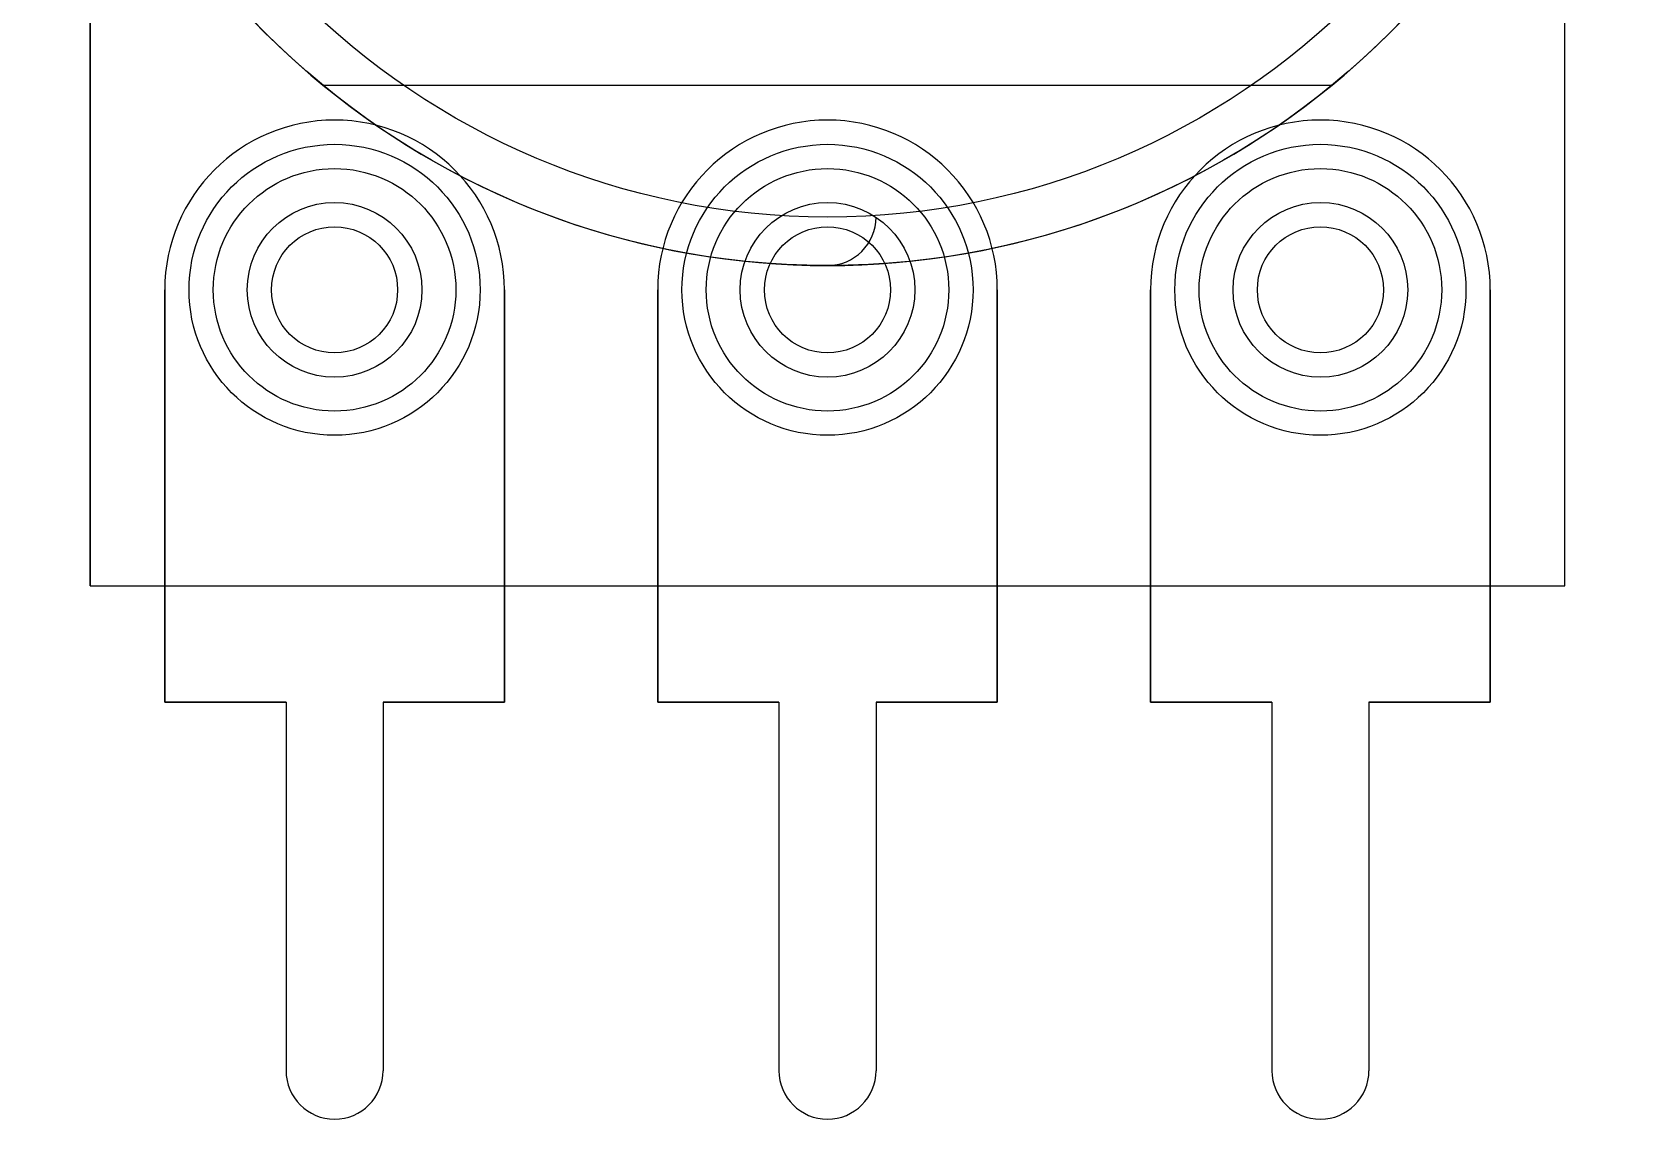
# Model space of a CAD drawing. Header units: millimetres. Extents: x -107 to 32, y -62 to 1.
# Drawn here: x -16.56 to -0.16, y -27.64 to -16.43 of the extents above; entities that cross this region are included whole.
import ezdxf

# ---------------------------------------------------------------- set-up
doc = ezdxf.new("R2010")
doc.units = ezdxf.units.MM
doc.layers.add('Part__Feature010', color=7, linetype='CONTINUOUS')

msp = doc.modelspace()

# ---------------------------------------------------------------- linework, layer by layer
at = {"layer": 'Part__Feature010'}
for p, q in [((-15.96, -22.14, -6), (-15.96, -14.4466, -6)), ((-15.96, -22.14, -6), (-15.96, -14.4466, -6)), ((-15.96, -14.4466, -4.75), (-15.96, -22.14, -4.75)), ((-15.96, -14.4466, -4.75), (-15.96, -22.14, -4.75)), ((-0.76, -22.14, -6), (-0.76, -14.4466, -6)), ((-0.76, -22.14, -6), (-0.76, -14.4466, -6)), ((-0.76, -22.14, -4.75), (-0.76, -14.4466, -4.75)), ((-0.76, -22.14, -4.75), (-0.76, -14.4466, -4.75)), ((-13.56, -16.9803, -6), (-3.16, -16.9803, -6)), ((-13.56, -16.9803, -8), (-13.56, -16.9803, -6)), ((-13.56, -16.9803, -8), (-3.16, -16.9803, -8)), ((-13.56, -16.9803, -8), (-3.16, -16.9803, -8)), ((-13.56, -16.9803, -8), (-13.56, -16.9803, -6)), ((-13.56, -16.9803, -6), (-3.16, -16.9803, -6)), ((-3.16, -16.9803, -6), (-3.16, -16.9803, -8)), ((-3.16, -16.9803, -6), (-3.16, -16.9803, -8)), ((-13.44, -18.44, -6.5), (-13.44, -18.44, -4.5)), ((-13.44, -18.44, -6.5), (-13.44, -18.44, -4.5)), ((-8.36, -18.44, -6.5), (-8.36, -18.44, -4.5)), ((-8.36, -18.44, -6.5), (-8.36, -18.44, -4.5)), ((-3.28, -18.44, -6.5), (-3.28, -18.44, -4.5)), ((-3.28, -18.44, -6.5), (-3.28, -18.44, -4.5)), ((-8.36, -18.84, -8), (-8.36, -18.84, -11.5)), ((-8.36, -18.84, -8), (-8.36, -18.84, -11.5)), ((-15.19, -23.34, -6.5), (-15.19, -19.09, -6.5)), ((-15.19, -19.09, -6), (-15.19, -22.14, -6)), ((-15.19, -19.09, -6), (-15.19, -19.09, -6.5)), ((-15.19, -23.34, -6.5), (-15.19, -19.09, -6.5)), ((-15.19, -19.09, -6), (-15.19, -19.09, -6.5)), ((-15.19, -19.09, -6), (-15.19, -22.14, -6)), ((-11.69, -19.09, -6.5), (-11.69, -23.34, -6.5)), ((-11.69, -19.09, -6.5), (-11.69, -23.34, -6.5)), ((-11.69, -19.09, -6), (-11.69, -19.09, -6.5)), ((-11.69, -22.14, -6), (-11.69, -19.09, -6)), ((-11.69, -19.09, -6), (-11.69, -19.09, -6.5)), ((-11.69, -22.14, -6), (-11.69, -19.09, -6)), ((-10.11, -23.34, -6.5), (-10.11, -19.09, -6.5)), ((-10.11, -19.09, -6), (-10.11, -19.09, -6.5)), ((-10.11, -19.09, -6), (-10.11, -22.14, -6)), ((-10.11, -19.09, -6), (-10.11, -19.09, -6.5)), ((-10.11, -23.34, -6.5), (-10.11, -19.09, -6.5)), ((-10.11, -19.09, -6), (-10.11, -22.14, -6)), ((-6.61, -19.09, -6.5), (-6.61, -23.34, -6.5)), ((-6.61, -19.09, -6.5), (-6.61, -23.34, -6.5)), ((-6.61, -19.09, -6), (-6.61, -19.09, -6.5)), ((-6.61, -22.14, -6), (-6.61, -19.09, -6)), ((-6.61, -19.09, -6), (-6.61, -19.09, -6.5)), ((-6.61, -22.14, -6), (-6.61, -19.09, -6)), ((-5.03, -23.34, -6.5), (-5.03, -19.09, -6.5)), ((-5.03, -19.09, -6), (-5.03, -22.14, -6)), ((-5.03, -19.09, -6), (-5.03, -19.09, -6.5)), ((-5.03, -23.34, -6.5), (-5.03, -19.09, -6.5)), ((-5.03, -19.09, -6), (-5.03, -19.09, -6.5)), ((-5.03, -19.09, -6), (-5.03, -22.14, -6)), ((-1.53, -19.09, -6.5), (-1.53, -23.34, -6.5)), ((-1.53, -19.09, -6.5), (-1.53, -23.34, -6.5)), ((-1.53, -19.09, -6), (-1.53, -19.09, -6.5)), ((-1.53, -22.14, -6), (-1.53, -19.09, -6)), ((-1.53, -19.09, -6), (-1.53, -19.09, -6.5)), ((-1.53, -22.14, -6), (-1.53, -19.09, -6)), ((-13.44, -20.59, -4.5), (-13.44, -20.59, -4.75)), ((-13.44, -20.59, -4.5), (-13.44, -20.59, -4.75)), ((-8.36, -20.59, -4.5), (-8.36, -20.59, -4.75)), ((-8.36, -20.59, -4.5), (-8.36, -20.59, -4.75)), ((-3.28, -20.59, -4.5), (-3.28, -20.59, -4.75)), ((-3.28, -20.59, -4.5), (-3.28, -20.59, -4.75)), ((-15.96, -22.14, -6), (-15.19, -22.14, -6)), ((-15.96, -22.14, -6), (-15.96, -22.14, -4.75)), ((-15.96, -22.14, -6), (-15.19, -22.14, -6)), ((-15.96, -22.14, -4.75), (-0.76, -22.14, -4.75)), ((-15.96, -22.14, -6), (-15.96, -22.14, -4.75)), ((-15.96, -22.14, -4.75), (-0.76, -22.14, -4.75)), ((-15.19, -22.14, -6), (-11.69, -22.14, -6)), ((-15.19, -22.14, -6), (-15.19, -23.34, -6)), ((-15.19, -22.14, -6), (-15.19, -23.34, -6)), ((-15.19, -22.14, -6), (-11.69, -22.14, -6)), ((-11.69, -23.34, -6), (-11.69, -22.14, -6)), ((-11.69, -23.34, -6), (-11.69, -22.14, -6)), ((-11.69, -22.14, -6), (-10.11, -22.14, -6)), ((-11.69, -22.14, -6), (-10.11, -22.14, -6)), ((-10.11, -22.14, -6), (-6.61, -22.14, -6)), ((-10.11, -22.14, -6), (-10.11, -23.34, -6)), ((-10.11, -22.14, -6), (-10.11, -23.34, -6)), ((-10.11, -22.14, -6), (-6.61, -22.14, -6)), ((-6.61, -23.34, -6), (-6.61, -22.14, -6)), ((-6.61, -23.34, -6), (-6.61, -22.14, -6)), ((-6.61, -22.14, -6), (-5.03, -22.14, -6)), ((-6.61, -22.14, -6), (-5.03, -22.14, -6)), ((-5.03, -22.14, -6), (-1.53, -22.14, -6)), ((-5.03, -22.14, -6), (-5.03, -23.34, -6)), ((-5.03, -22.14, -6), (-5.03, -23.34, -6)), ((-5.03, -22.14, -6), (-1.53, -22.14, -6)), ((-1.53, -23.34, -6), (-1.53, -22.14, -6)), ((-1.53, -23.34, -6), (-1.53, -22.14, -6)), ((-1.53, -22.14, -6), (-0.76, -22.14, -6)), ((-1.53, -22.14, -6), (-0.76, -22.14, -6)), ((-0.76, -22.14, -6), (-0.76, -22.14, -4.75)), ((-0.76, -22.14, -6), (-0.76, -22.14, -4.75)), ((-13.94, -23.34, -6.5), (-15.19, -23.34, -6.5)), ((-15.19, -23.34, -6), (-13.94, -23.34, -6)), ((-15.19, -23.34, -6), (-13.94, -23.34, -6)), ((-15.19, -23.34, -6), (-15.19, -23.34, -6.5)), ((-13.94, -23.34, -6.5), (-15.19, -23.34, -6.5)), ((-15.19, -23.34, -6), (-15.19, -23.34, -6.5)), ((-13.94, -23.34, -6.5), (-13.94, -27.14, -6.5)), ((-13.94, -23.34, -6), (-13.94, -27.14, -6)), ((-13.94, -23.34, -6), (-13.94, -27.14, -6)), ((-13.94, -23.34, -6.5), (-13.94, -23.34, -6)), ((-13.94, -23.34, -6.5), (-13.94, -27.14, -6.5)), ((-13.94, -23.34, -6.5), (-13.94, -23.34, -6)), ((-11.69, -23.34, -6.5), (-12.94, -23.34, -6.5)), ((-12.94, -23.34, -6.5), (-12.94, -27.14, -6.5)), ((-12.94, -23.34, -6), (-12.94, -27.14, -6)), ((-12.94, -23.34, -6), (-11.69, -23.34, -6)), ((-12.94, -23.34, -6.5), (-12.94, -27.14, -6.5)), ((-12.94, -23.34, -6), (-12.94, -23.34, -6.5)), ((-12.94, -23.34, -6), (-12.94, -27.14, -6)), ((-12.94, -23.34, -6), (-12.94, -23.34, -6.5)), ((-11.69, -23.34, -6.5), (-12.94, -23.34, -6.5)), ((-12.94, -23.34, -6), (-11.69, -23.34, -6)), ((-11.69, -23.34, -6), (-11.69, -23.34, -6.5)), ((-11.69, -23.34, -6), (-11.69, -23.34, -6.5)), ((-8.86, -23.34, -6.5), (-10.11, -23.34, -6.5)), ((-10.11, -23.34, -6), (-8.86, -23.34, -6)), ((-10.11, -23.34, -6), (-8.86, -23.34, -6)), ((-10.11, -23.34, -6), (-10.11, -23.34, -6.5)), ((-8.86, -23.34, -6.5), (-10.11, -23.34, -6.5)), ((-10.11, -23.34, -6), (-10.11, -23.34, -6.5)), ((-8.86, -23.34, -6.5), (-8.86, -27.14, -6.5)), ((-8.86, -23.34, -6), (-8.86, -27.14, -6)), ((-8.86, -23.34, -6), (-8.86, -27.14, -6)), ((-8.86, -23.34, -6.5), (-8.86, -23.34, -6)), ((-8.86, -23.34, -6.5), (-8.86, -27.14, -6.5)), ((-8.86, -23.34, -6.5), (-8.86, -23.34, -6)), ((-6.61, -23.34, -6.5), (-7.86, -23.34, -6.5)), ((-7.86, -23.34, -6.5), (-7.86, -27.14, -6.5)), ((-7.86, -23.34, -6), (-7.86, -27.14, -6)), ((-7.86, -23.34, -6), (-6.61, -23.34, -6)), ((-7.86, -23.34, -6.5), (-7.86, -27.14, -6.5)), ((-7.86, -23.34, -6), (-7.86, -23.34, -6.5)), ((-7.86, -23.34, -6), (-7.86, -27.14, -6)), ((-7.86, -23.34, -6), (-7.86, -23.34, -6.5)), ((-6.61, -23.34, -6.5), (-7.86, -23.34, -6.5)), ((-7.86, -23.34, -6), (-6.61, -23.34, -6)), ((-6.61, -23.34, -6), (-6.61, -23.34, -6.5)), ((-6.61, -23.34, -6), (-6.61, -23.34, -6.5)), ((-3.78, -23.34, -6.5), (-5.03, -23.34, -6.5)), ((-5.03, -23.34, -6), (-3.78, -23.34, -6)), ((-5.03, -23.34, -6), (-3.78, -23.34, -6)), ((-5.03, -23.34, -6), (-5.03, -23.34, -6.5)), ((-3.78, -23.34, -6.5), (-5.03, -23.34, -6.5)), ((-5.03, -23.34, -6), (-5.03, -23.34, -6.5)), ((-3.78, -23.34, -6.5), (-3.78, -27.14, -6.5)), ((-3.78, -23.34, -6), (-3.78, -27.14, -6)), ((-3.78, -23.34, -6), (-3.78, -27.14, -6)), ((-3.78, -23.34, -6.5), (-3.78, -23.34, -6)), ((-3.78, -23.34, -6.5), (-3.78, -27.14, -6.5)), ((-3.78, -23.34, -6.5), (-3.78, -23.34, -6)), ((-1.53, -23.34, -6.5), (-2.78, -23.34, -6.5)), ((-2.78, -23.34, -6.5), (-2.78, -27.14, -6.5)), ((-2.78, -23.34, -6), (-2.78, -27.14, -6)), ((-2.78, -23.34, -6), (-1.53, -23.34, -6)), ((-2.78, -23.34, -6.5), (-2.78, -27.14, -6.5)), ((-2.78, -23.34, -6), (-2.78, -23.34, -6.5)), ((-2.78, -23.34, -6), (-2.78, -27.14, -6)), ((-2.78, -23.34, -6), (-2.78, -23.34, -6.5)), ((-1.53, -23.34, -6.5), (-2.78, -23.34, -6.5)), ((-2.78, -23.34, -6), (-1.53, -23.34, -6)), ((-1.53, -23.34, -6), (-1.53, -23.34, -6.5)), ((-1.53, -23.34, -6), (-1.53, -23.34, -6.5)), ((-13.94, -27.14, -6), (-13.94, -27.14, -6.5)), ((-13.94, -27.14, -6), (-13.94, -27.14, -6.5)), ((-12.94, -27.14, -6.5), (-12.94, -27.14, -6)), ((-12.94, -27.14, -6.5), (-12.94, -27.14, -6)), ((-8.86, -27.14, -6), (-8.86, -27.14, -6.5)), ((-8.86, -27.14, -6), (-8.86, -27.14, -6.5)), ((-7.86, -27.14, -6.5), (-7.86, -27.14, -6)), ((-7.86, -27.14, -6.5), (-7.86, -27.14, -6)), ((-3.78, -27.14, -6), (-3.78, -27.14, -6.5)), ((-3.78, -27.14, -6), (-3.78, -27.14, -6.5)), ((-2.78, -27.14, -6.5), (-2.78, -27.14, -6)), ((-2.78, -27.14, -6.5), (-2.78, -27.14, -6)), ((-8.36, -27.64, -6.5), (-8.36, -27.64, -6)), ((-8.36, -27.64, -6.5), (-8.36, -27.64, -6))]:
    msp.add_line(p, q, dxfattribs=at)
for centre, radius in [((-8.36, -10.64), 8.2), ((-8.36, -10.64), 8.2), ((-8.36, -10.64), 7.7), ((-8.36, -10.64), 7.7), ((-13.44, -19.09), 1.5), ((-13.44, -19.09), 1.5), ((-13.44, -19.09), 1.5), ((-13.44, -19.09), 1.5), ((-8.36, -19.09), 1.5), ((-8.36, -19.09), 1.5), ((-8.36, -19.09), 1.5), ((-8.36, -19.09), 1.5), ((-3.28, -19.09), 1.5), ((-3.28, -19.09), 1.5), ((-3.28, -19.09), 1.5), ((-3.28, -19.09), 1.5), ((-13.44, -19.09), 1.25), ((-13.44, -19.09), 1.25), ((-8.36, -19.09), 1.25), ((-8.36, -19.09), 1.25), ((-3.28, -19.09), 1.25), ((-3.28, -19.09), 1.25), ((-13.44, -19.09), 0.9), ((-13.44, -19.09), 0.9), ((-8.36, -19.09), 0.9), ((-8.36, -19.09), 0.9), ((-3.28, -19.09), 0.9), ((-3.28, -19.09), 0.9), ((-13.44, -19.09), 0.65), ((-13.44, -19.09), 0.65), ((-13.44, -19.09), 0.65), ((-13.44, -19.09), 0.65), ((-8.36, -19.09), 0.65), ((-8.36, -19.09), 0.65), ((-8.36, -19.09), 0.65), ((-8.36, -19.09), 0.65), ((-3.28, -19.09), 0.65), ((-3.28, -19.09), 0.65), ((-3.28, -19.09), 0.65), ((-3.28, -19.09), 0.65)]:
    msp.add_circle(centre, radius, dxfattribs=at)
for centre, radius, start, end in [((-8.36, -10.64, -6), 8.2, -50.6433, -129.357), ((-8.36, -10.64, -6), 8.2, -50.6433, -129.357), ((-8.36, -10.64, -8), 8.2, -129.357, -90), ((-8.36, -10.64, -8), 8.2, -129.357, -90), ((-8.36, -10.64, -8), 8.2, -90, -50.6433), ((-8.36, -10.64, -8), 8.2, -90, -50.6433), ((-13.44, -19.09, -6.5), 1.75, 0, 180), ((-13.44, -19.09, -6), 1.75, 0, 180), ((-13.44, -19.09, -6.5), 1.75, 0, 180), ((-13.44, -19.09, -6), 1.75, 0, 180), ((-8.36, -19.09, -6.5), 1.75, 0, 180), ((-8.36, -19.09, -6), 1.75, 0, 180), ((-8.36, -19.09, -6.5), 1.75, 0, 180), ((-8.36, -19.09, -6), 1.75, 0, 180), ((-3.28, -19.09, -6.5), 1.75, 0, -180), ((-3.28, -19.09, -6), 1.75, 0, -180), ((-3.28, -19.09, -6.5), 1.75, 0, -180), ((-3.28, -19.09, -6), 1.75, 0, -180), ((-13.44, -18.19, -4.5), 0, -90, 0), ((-13.44, -18.19, -4.5), 0, -90, 0), ((-8.36, -18.19, -4.5), 0, -90, 0), ((-8.36, -18.19, -4.5), 0, -90, 0), ((-3.28, -18.19, -4.5), 0, -90, 0), ((-3.28, -18.19, -4.5), 0, -90, 0), ((-8.36, -18.34, -11.5), 0.5, -90, 0), ((-8.36, -18.34, -11.5), 0.5, -90, 0), ((-13.44, -20.34, -4.5), 0, -90, 0), ((-13.44, -20.34, -4.5), 0, -90, 0), ((-8.36, -20.34, -4.5), 0, -90, 0), ((-8.36, -20.34, -4.5), 0, -90, 0), ((-3.28, -20.34, -4.5), 0, -90, 0), ((-3.28, -20.34, -4.5), 0, -90, 0), ((-13.44, -27.14, -6.5), 0.5, 180, 0), ((-13.44, -27.14, -6.5), 0.5, 180, 0), ((-13.44, -27.14, -6), 0.5, 180, 0), ((-13.44, -27.14, -6), 0.5, 180, 0), ((-8.36, -27.14, -6.5), 0.5, 180, -90), ((-8.36, -27.14, -6.5), 0.5, 180, -90), ((-8.36, -27.14, -6), 0.5, 180, -90), ((-8.36, -27.14, -6), 0.5, 180, -90), ((-8.36, -27.14, -6), 0.5, -90, 0), ((-8.36, -27.14, -6.5), 0.5, -90, 0), ((-8.36, -27.14, -6.5), 0.5, -90, 0), ((-8.36, -27.14, -6), 0.5, -90, 0), ((-3.28, -27.14, -6.5), 0.5, 180, 0), ((-3.28, -27.14, -6.5), 0.5, 180, 0), ((-3.28, -27.14, -6), 0.5, 180, 0), ((-3.28, -27.14, -6), 0.5, 180, 0)]:
    msp.add_arc(centre, radius, start, end, dxfattribs=at)

doc.saveas('drawing.dxf')
